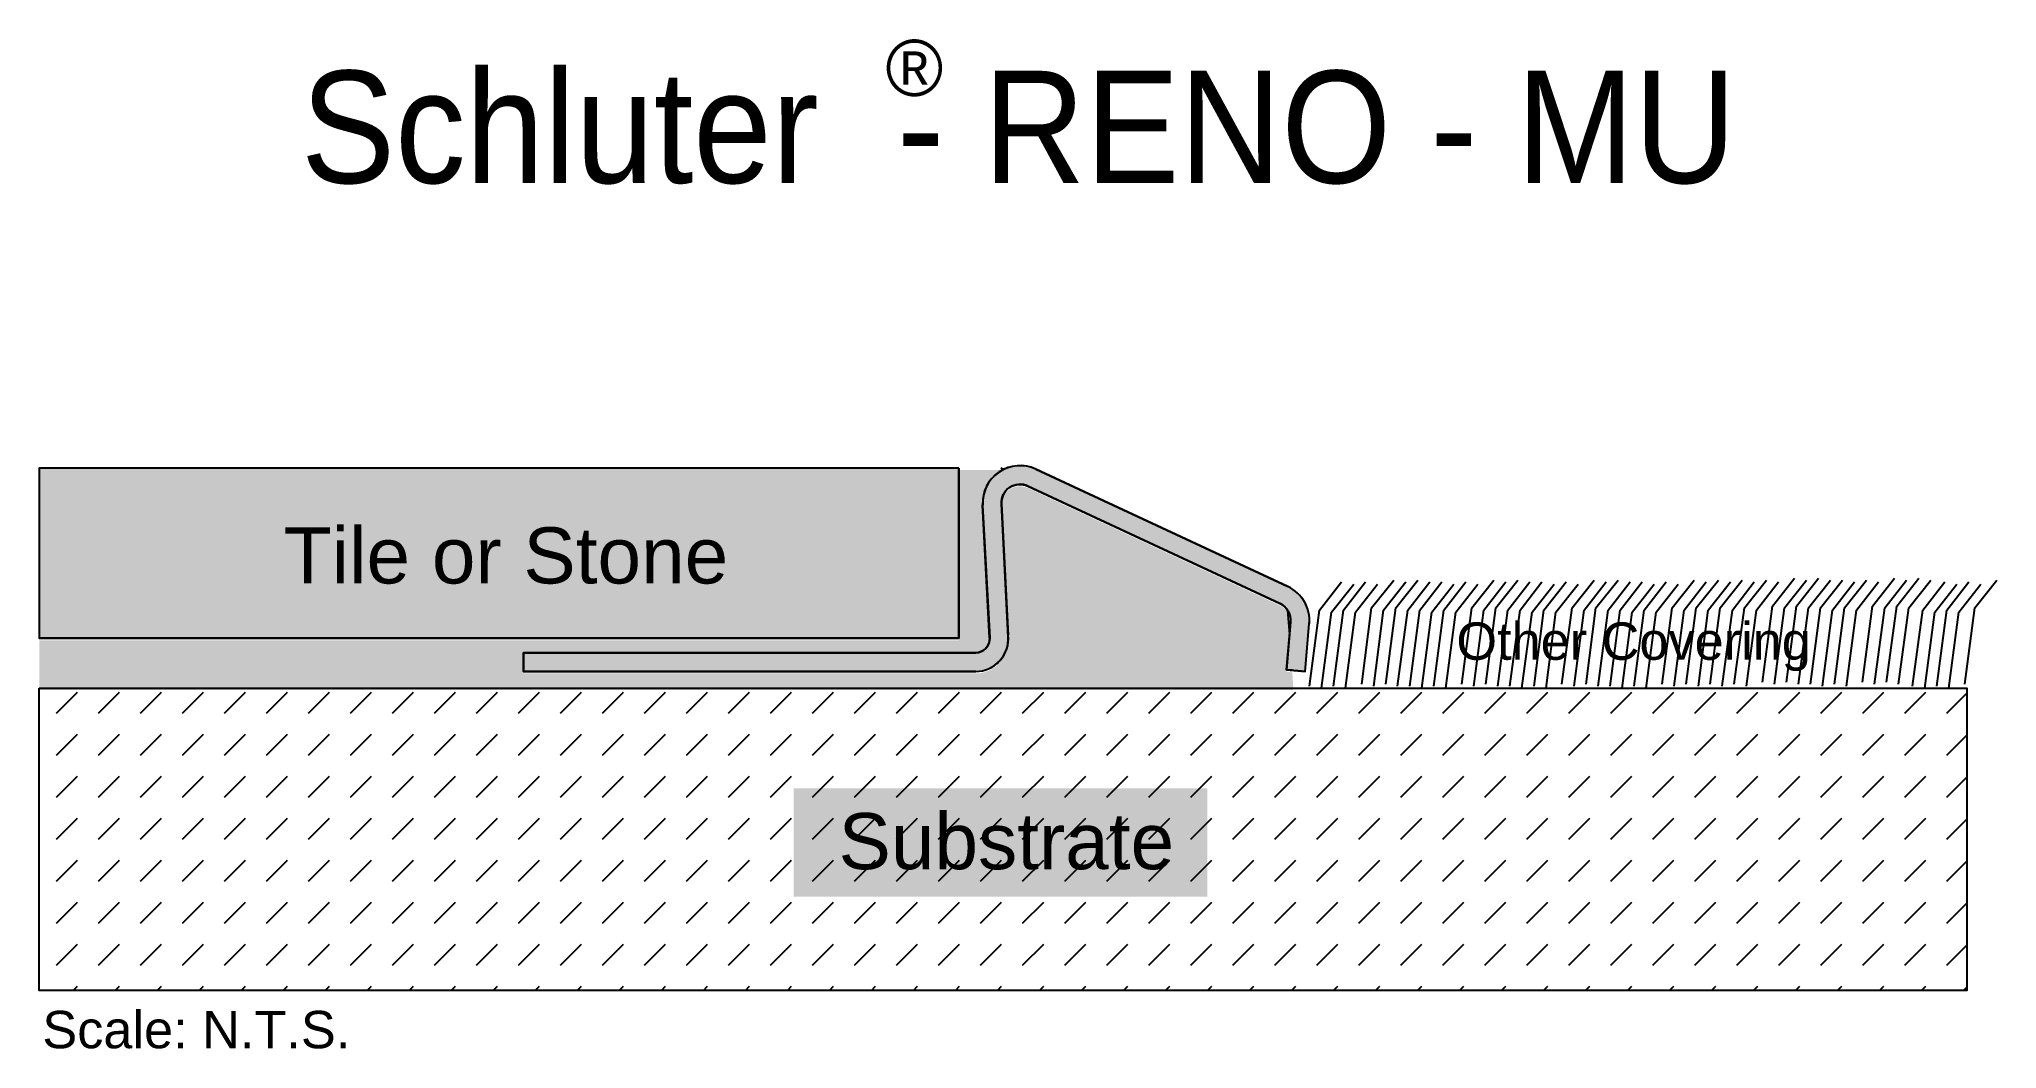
# Model space of a CAD drawing. Header units: millimetres. Extents: x 66 to 171, y 101 to 155.
import ezdxf

# ---------------------------------------------------------------- set-up
doc = ezdxf.new("R2010")
doc.units = ezdxf.units.MM
doc.linetypes.add('VONLAYER', pattern=[0])
for name, color, linetype in [('Profil', 7, 'Continuous'), ('TEXT', 7, 'Continuous'), ('var4', 7, 'Continuous')]:
    doc.layers.add(name, color=color, linetype=linetype)
doc.styles.add('ARIAL', font='ARIAL.TTF')
doc.styles.add('STYLE1', font='ARIAL.TTF')

# ---------------------------------------------------------------- blocks, each defined once
blk = doc.blocks.new('A$C5E5F01BA')
at = {"layer": 'Profil'}
for p, q in [((27.37, 10.81), (40.84, 4.53)), ((26.95, 9.91), (40.42, 3.63)), ((24.53, 9), (24.53, 9)), ((24.9, 1.79), (24.53, 8.9)), ((25.9, 1.84), (25.53, 8.95)), ((40.77, 0.09), (41, 2.68)), ((41.77, 0), (41.99, 2.55)), ((0, 1), (24.16, 1)), ((0, 0), (0, 1)), ((41.77, 0), (40.77, 0.09)), ((0, 0), (24.16, 0))]:
    blk.add_line(p, q, dxfattribs=at)
for centre, radius, start, end in [((26.53, 9), 2, 65, 183), ((26.53, 9), 1, 65, 183), ((40, 2.72), 2, 355, 65), ((40, 2.72), 1, 355, 65), ((24.15, 1.75), 1.75, 270.0589, 4.0494), ((24.16, 1.75), 0.75, 270, 3)]:
    blk.add_arc(centre, radius, start, end, dxfattribs=at)

msp = doc.modelspace()

# ---------------------------------------------------------------- hatches: boundary and pattern name
for color, points in [(253, [(115.58, 132.09), (66.43, 132.09), (66.43, 123), (115.58, 123)]), (0, [(119.7, 132.03, 0.565773), (116.85, 130.11), (117.23, 123.01, -0.429634), (116.48, 122.22), (92.32, 122.22), (92.32, 121.22), (116.48, 121.22, 0.445596), (118.22, 123.16), (117.85, 130.17, -0.565773), (119.27, 131.12), (132.74, 124.85, -0.315299), (133.31, 123.85), (133.09, 121.31), (134.09, 121.22), (134.31, 123.76, 0.315299), (133.16, 125.75)])]:
    msp.add_hatch(color=color).paths.add_polyline_path(points)
h = msp.add_hatch()
h.set_pattern_fill('AR-SAND', color=256, scale=0.02, style=0)
h.set_pattern_definition([(37.5, (3e-07, -0.107), (-0.0320006, 0.9788265), [0, -0.77216, 0, -0.8636, 0, -0.8255]), (7.5, (3e-07, -0.107), (0.899047, 1.43365), [0, -0.41656, 0, -0.69596, 0, -0.2667]), (327.5, (-0.6248, -0.107), (1.5819847, 0.0028744), [0, -0.254, 0, -0.9144, 0, -1.1938]), (317.5, (-0.6248, -0.107), (1.527113, 0.445859), [0, -0.127, 0, -0.59944, 0, -0.6858])])
h.paths.add_polyline_path([(92.32, 122.11), (116.48, 122.11, 0.429634), (117.23, 122.9), (116.85, 130.01, -0.30315), (117.99, 131.92), (117.83, 131.99), (115.58, 131.99), (115.58, 122.89), (66.43, 122.89), (66.43, 120.22), (133.46, 120.22), (133.4, 121.17), (133.09, 121.2), (133.26, 123.08), (133.16, 124.37, 0.142824), (132.74, 124.74), (119.27, 131.02, 0.565773), (117.85, 130.06), (118.22, 123.05, -0.445596), (116.48, 121.11), (92.32, 121.11)])
h = msp.add_hatch()
h.set_pattern_fill('DASH', color=256, scale=0.5, angle=45, style=0)
h.paths.add_polyline_path([(66.43, 120.33), (169.45, 120.33), (169.45, 104.17), (66.43, 104.17)])
at = {"true_color": 0xffffff}
msp.add_hatch(color=7, dxfattribs=at).paths.add_polyline_path([(106.76, 114.98), (128.86, 114.98), (128.86, 109.19), (106.76, 109.19)])

# ---------------------------------------------------------------- linework, layer by layer
for p, q in [((115.58, 132.09), (115.58, 123)), ((117.99, 132.02), (117.83, 132.09)), ((132.74, 124.85), (119.27, 131.12)), ((117.23, 123.01), (116.85, 130.11)), ((117.85, 130.17), (118.22, 123.16)), ((133.26, 123.19), (133.16, 124.48)), ((115.58, 123), (66.43, 123)), ((133.09, 121.31), (133.26, 123.19)), ((92.32, 122.22), (116.48, 122.22)), ((92.32, 121.22), (92.32, 122.22)), ((116.48, 121.22), (92.32, 121.22)), ((133.4, 121.28), (133.09, 121.31))]:
    msp.add_line(p, q)
at = {"color": 1}
for p, q in [((134.86, 124.5), (136.03, 126)), ((135.5, 124.39), (136.68, 125.89)), ((136.14, 124.5), (137.32, 126)), ((136.78, 124.39), (137.96, 125.89)), ((137.64, 124.61), (138.82, 126.1)), ((138.28, 124.5), (139.46, 126)), ((138.93, 124.61), (140.1, 126.1)), ((139.57, 124.5), (140.75, 126)), ((140.21, 124.5), (141.39, 126)), ((140.85, 124.39), (142.03, 125.89)), ((141.5, 124.5), (142.67, 126)), ((142.14, 124.39), (143.32, 125.89)), ((143, 124.61), (144.17, 126.1)), ((143.64, 124.5), (144.82, 126)), ((144.28, 124.61), (145.46, 126.1)), ((144.92, 124.5), (146.1, 126)), ((145.57, 124.5), (146.74, 126)), ((146.21, 124.39), (147.39, 125.89)), ((146.85, 124.5), (148.03, 126)), ((147.49, 124.39), (148.67, 125.89)), ((148.35, 124.61), (149.53, 126.1)), ((148.99, 124.5), (150.17, 126)), ((149.63, 124.61), (150.81, 126.1)), ((150.28, 124.5), (151.46, 126)), ((150.92, 124.5), (152.1, 126)), ((151.56, 124.39), (152.74, 125.89)), ((152.21, 124.5), (153.38, 126)), ((152.85, 124.39), (154.03, 125.89)), ((153.7, 124.61), (154.88, 126.1)), ((154.35, 124.5), (155.52, 126)), ((154.99, 124.61), (156.17, 126.1)), ((155.63, 124.5), (156.81, 126)), ((156.27, 124.61), (157.45, 126.1)), ((156.92, 124.5), (158.09, 126)), ((157.56, 124.61), (158.74, 126.1)), ((158.2, 124.5), (159.38, 126)), ((159.06, 124.71), (160.24, 126.21)), ((159.7, 124.61), (160.88, 126.1)), ((160.34, 124.71), (161.52, 126.21)), ((160.99, 124.61), (162.16, 126.1)), ((161.63, 124.61), (162.81, 126.1)), ((162.27, 124.5), (163.45, 126)), ((162.91, 124.61), (164.09, 126.1)), ((163.56, 124.5), (164.73, 126)), ((164.41, 124.71), (165.59, 126.21)), ((165.06, 124.61), (166.23, 126.1)), ((165.7, 124.71), (166.88, 126.21)), ((166.34, 124.61), (167.52, 126.1)), ((167.09, 124.5), (168.27, 126)), ((167.73, 124.39), (168.91, 125.89)), ((168.38, 124.5), (169.55, 126)), ((169.02, 124.39), (170.2, 125.89)), ((169.87, 124.61), (171.05, 126.1)), ((137.11, 120.54), (137.64, 124.61)), ((138.39, 120.54), (138.93, 124.61)), ((142.46, 120.54), (143, 124.61)), ((143.75, 120.54), (144.28, 124.61)), ((147.81, 120.54), (148.35, 124.61)), ((149.1, 120.54), (149.63, 124.61)), ((153.17, 120.54), (153.7, 124.61)), ((154.45, 120.54), (154.99, 124.61)), ((155.74, 120.54), (156.27, 124.61)), ((157.02, 120.54), (157.56, 124.61)), ((158.52, 120.65), (159.06, 124.71)), ((159.17, 120.54), (159.7, 124.61)), ((159.81, 120.65), (160.34, 124.71)), ((160.45, 120.54), (160.99, 124.61)), ((161.09, 120.54), (161.63, 124.61)), ((162.38, 120.54), (162.91, 124.61)), ((163.88, 120.65), (164.41, 124.71)), ((164.52, 120.54), (165.06, 124.61)), ((165.16, 120.65), (165.7, 124.71)), ((165.8, 120.54), (166.34, 124.61)), ((169.34, 120.54), (169.87, 124.61)), ((134.32, 120.43), (134.86, 124.5)), ((134.96, 120.33), (135.5, 124.39)), ((135.61, 120.43), (136.14, 124.5)), ((136.25, 120.33), (136.78, 124.39)), ((137.75, 120.43), (138.28, 124.5)), ((139.03, 120.43), (139.57, 124.5)), ((139.68, 120.43), (140.21, 124.5)), ((140.32, 120.33), (140.85, 124.39)), ((140.96, 120.43), (141.5, 124.5)), ((141.6, 120.33), (142.14, 124.39)), ((143.1, 120.43), (143.64, 124.5)), ((144.39, 120.43), (144.92, 124.5)), ((145.03, 120.43), (145.57, 124.5)), ((145.67, 120.33), (146.21, 124.39)), ((146.32, 120.43), (146.85, 124.5)), ((146.96, 120.33), (147.49, 124.39)), ((148.46, 120.43), (148.99, 124.5)), ((149.74, 120.43), (150.28, 124.5)), ((150.38, 120.43), (150.92, 124.5)), ((151.03, 120.33), (151.56, 124.39)), ((151.67, 120.43), (152.21, 124.5)), ((152.31, 120.33), (152.85, 124.39)), ((153.81, 120.43), (154.35, 124.5)), ((155.1, 120.43), (155.63, 124.5)), ((156.38, 120.43), (156.92, 124.5)), ((157.67, 120.43), (158.2, 124.5)), ((161.74, 120.43), (162.27, 124.5)), ((163.02, 120.43), (163.56, 124.5)), ((166.55, 120.43), (167.09, 124.5)), ((167.2, 120.33), (167.73, 124.39)), ((167.84, 120.43), (168.38, 124.5)), ((168.48, 120.33), (169.02, 124.39))]:
    msp.add_line(p, q, dxfattribs=at)
msp.add_lwpolyline([(115.58, 132.09), (66.43, 132.09), (66.43, 123), (115.58, 123)], close=True, dxfattribs=at)
msp.add_lwpolyline([(119.7, 132.03, 0.565773), (116.85, 130.11), (117.23, 123.01, -0.429634), (116.48, 122.22), (92.32, 122.22), (92.32, 121.22), (116.48, 121.22, 0.445596), (118.22, 123.16), (117.85, 130.17, -0.565773), (119.27, 131.12), (132.74, 124.85, -0.315299), (133.31, 123.85), (133.09, 121.31), (134.09, 121.22), (134.31, 123.76, 0.315299), (133.16, 125.75)], format="xyb", close=True)
msp.add_lwpolyline([(66.43, 120.33), (169.45, 120.33), (169.45, 104.17), (66.43, 104.17)], close=True)
for centre, radius, start, end in [((118.85, 130.22), 2, 115.5412, 183), ((118.85, 130.22), 1, 65, 183), ((132.32, 123.94), 1, 32.487, 65), ((116.48, 122.97), 1.75, 270.0589, 6.129), ((116.48, 122.97), 0.75, 270, 3)]:
    msp.add_arc(centre, radius, start, end)

# ---------------------------------------------------------------- block references
msp.add_blockref('A$C5E5F01BA', (92.32, 121.22))

# ---------------------------------------------------------------- texts
at = {"layer": 'TEXT', "color": 7, "linetype": 'Continuous', "style": 'STYLE1'}
msp.add_text('®', height=3, dxfattribs=at).set_placement((111.66, 151.97))
at = {"layer": 'var4', "linetype": 'VONLAYER', "style": 'ARIAL', "width": 0.9}
msp.add_text('Schluter  - RENO - MU', height=6, dxfattribs=at).set_placement((80.42, 147.32))
at = {"layer": 'var4', "linetype": 'VONLAYER', "style": 'ARIAL'}
for s, height, p in [('Tile or Stone', 3, (79.5, 125.92)), ('Other Covering', 2, (142.17, 121.84)), ('Substrate', 3, (109.15, 110.65)), ('Scale: N.T.S.', 2, (66.6, 101.08))]:
    msp.add_text(s, height=height, dxfattribs=at).set_placement(p)

doc.saveas('drawing.dxf')
